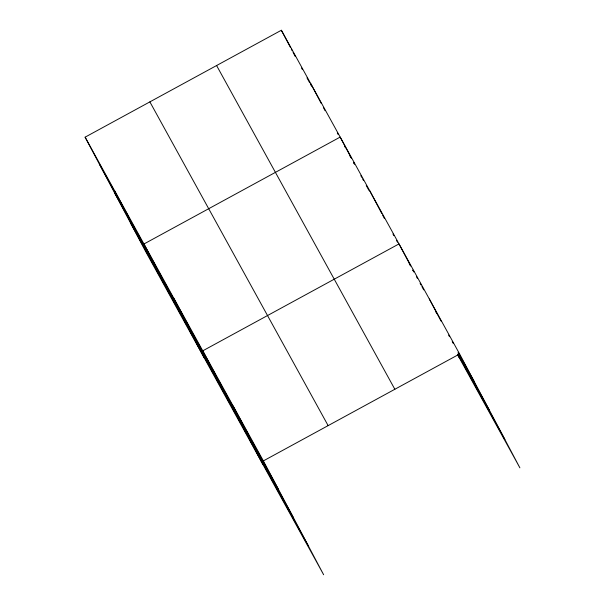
<?xml version="1.0" encoding="UTF-8"?>
<svg xmlns="http://www.w3.org/2000/svg" width="605" height="605" viewBox="0 0 605 605"><rect width="100%" height="100%" fill="white"/><g stroke="black" fill="none" stroke-linecap="round" stroke-linejoin="round"><path stroke-width="0.91" d="M85.108 137.169L263.364 460.904L323.645 574.75L145.389 251.014L85.108 137.169L281.355 30.25L459.611 353.986L519.892 467.831L457.471 354.477M263.364 460.904L459.611 353.986M301.555 68.01L302.462 69.651M306.985 77.871L309.7 82.802M310.607 84.443L311.507 86.084M337.303 132.926L338.203 134.567M344.54 146.077L345.447 147.718M349.97 155.939L350.877 157.58M353.592 162.511L354.492 164.152L353.645 162.518M360.83 175.662L361.737 177.303M362.645 178.944L363.545 180.593M366.259 185.523L368.974 190.454M392.955 234.006L393.863 235.648M396.577 240.578L397.485 242.227M409.245 263.591L410.152 265.232M416.49 276.735L417.389 278.383M420.104 283.306L421.012 284.955M421.912 286.596L423.727 289.878M435.933 312.059L436.84 313.7M448.6 335.057L449.507 336.705M452.215 341.628L453.122 343.269M458.098 352.307L474.38 381.884M459.097 355.211L489.4 410.243M457.834 354.038L504.873 439.472M216.59 65.529L394.853 389.265M149.874 101.882L328.129 425.617M99.878 165.059L278.134 488.795M114.897 193.426L293.153 517.162M130.37 222.648L308.626 546.383M429.308 298.953L441.037 321.104M410.734 266.064L399.005 243.913L202.758 350.832L263.039 464.678M457.516 354.424L459.286 357.767M369.594 190.499L381.755 213.474M382.625 215.115L384.364 218.39M351.475 158.412L340.176 137.085L143.937 243.996L204.21 357.85M310.766 83.664L321.195 103.357M323.365 107.456L325.104 110.738M281.355 30.25L290.476 47.477M291.345 49.118L292.215 50.76M293.085 52.401L295.255 56.507M233.061 405.864L247.831 433.762M173.348 297.418L188.117 325.309M114.519 190.583L129.288 218.481M413.775 271.811L412.867 270.163L413.775 271.811"/></g></svg>
